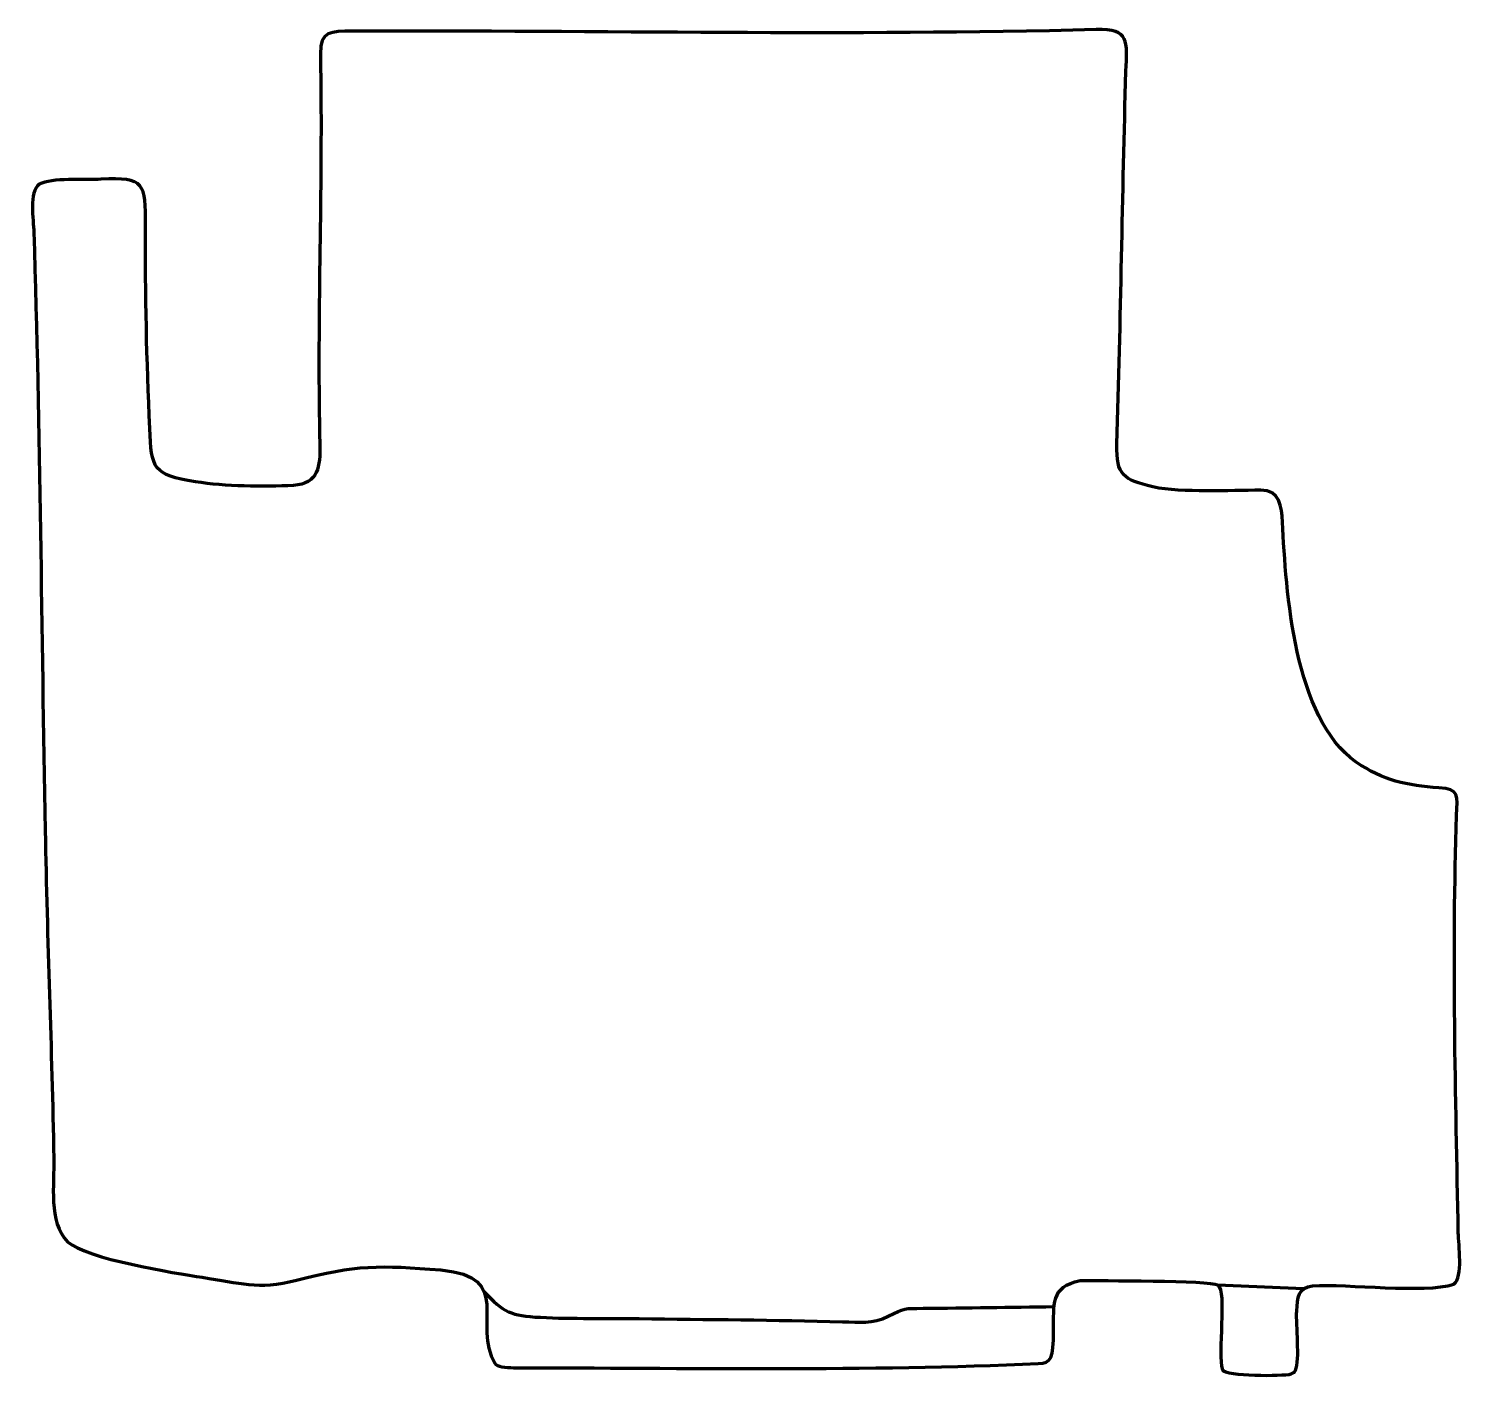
# Model space of a CAD drawing. Header units: millimetres. Extents: x -727 to -93, y 164 to 760.
import ezdxf

# ---------------------------------------------------------------- set-up
doc = ezdxf.new("R2010")
doc.units = ezdxf.units.MM
doc.header["$MEASUREMENT"] = 0
doc.layers.add('layer 2', color=7, linetype='Continuous')
doc.layers.add('layer 3', color=7, linetype='Continuous')

msp = doc.modelspace()

# ---------------------------------------------------------------- linework, layer by layer
at = {"layer": 'layer 2', "color": 140, "lineweight": 158}
msp.add_open_spline([(-201.6303, 204.2547), (-201.6303, 204.2547), (-163.5634, 202.5874), (-163.5634, 202.5874)], degree=3, dxfattribs=at)
msp.add_open_spline([(-525.9391, 201.392), (-517.3272, 191.9593), (-514.0177, 190.6371), (-500.9967, 189.91), (-500.9967, 189.91), (-486.8647, 189.1998), (-471.6127, 189.5624), (-457.2989, 189.35), (-457.2989, 189.35), (-427.4652, 188.9073), (-397.1748, 188.8225), (-367.4028, 187.9697), (-367.4028, 187.9697), (-359.6009, 187.7462), (-354.4167, 186.8515), (-347.2362, 190.4644), (-347.2362, 190.4644), (-339.965, 194.123), (-340.0644, 193.8327), (-331.8289, 193.9008), (-331.8289, 193.9008), (-312.54, 194.0604), (-293.2316, 194.3808), (-273.9418, 194.6386)], degree=3, knots=[0, 0, 0, 0, 0.14285714, 0.14285714, 0.14285714, 0.14285714, 0.28571429, 0.28571429, 0.28571429, 0.28571429, 0.42857143, 0.42857143, 0.42857143, 0.42857143, 0.57142857, 0.57142857, 0.57142857, 0.57142857, 0.71428571, 0.71428571, 0.71428571, 0.71428571, 1, 1, 1, 1], dxfattribs=at)
at = {"layer": 'layer 3', "color": 242, "lineweight": 158}
msp.add_open_spline([(-246.18, 575.8461), (-246.3813, 561.985), (-243.4331, 560.3254), (-230.2745, 556.9705), (-230.2745, 556.9705), (-216.6569, 554.3337), (-196.6524, 555.5041), (-182.5274, 555.5328), (-182.5274, 555.5328), (-174.2059, 555.5497), (-173.3773, 548.4416), (-172.9773, 541.4494), (-172.9773, 541.4494), (-171.3221, 510.476), (-167.9917, 454.8146), (-140.4257, 435.3625), (-140.4257, 435.3625), (-128.623, 427.3256), (-117.8066, 424.8569), (-103.7872, 423.9914), (-103.7872, 423.9914), (-94.6521, 423.4275), (-95.6575, 420.6215), (-95.9695, 411.7357), (-95.9695, 411.7357), (-98.0626, 352.119), (-96.4328, 287.025), (-95.2309, 227.3191), (-95.2309, 227.3191), (-95.1221, 221.9179), (-93.0285, 207.6401), (-97.2291, 204.5428), (-97.2291, 204.5428), (-110.3863, 200.3476), (-143.9696, 204.8806), (-159.7446, 203.8111), (-159.7446, 203.8111), (-165.9547, 203.39), (-166.3362, 198.4104), (-166.6495, 192.8106), (-166.6495, 192.8106), (-167.013, 186.3124), (-165.1712, 171.2273), (-167.1964, 166.4421), (-167.1964, 166.4421), (-167.7569, 165.4536), (-168.136, 165.3025), (-169.0861, 164.8927), (-169.0861, 164.8927), (-172.8967, 163.8511), (-198.0753, 163.8373), (-199.5064, 166.737), (-199.5064, 166.737), (-201.8943, 173.5523), (-197.3587, 201.4433), (-201.6303, 204.2547), (-201.6303, 204.2547), (-204.6921, 206.2698), (-254.4646, 206.1302), (-262.3722, 206.1636), (-262.3722, 206.1636), (-275.6645, 203.4517), (-274.009, 195.4714), (-274.1215, 184.0177), (-274.1215, 184.0177), (-274.243, 171.6585), (-275.162, 169.7597), (-280.8932, 169.5007), (-280.8932, 169.5007), (-355.7153, 166.1198), (-437.7213, 167.5523), (-512.9293, 167.6444), (-512.9293, 167.6444), (-516.5284, 167.6488), (-520.0704, 167.9139), (-521.1395, 169.6624), (-521.1395, 169.6624), (-531.6445, 186.8423), (-512.2046, 207.9198), (-544.9858, 210.8366), (-544.9858, 210.8366), (-571.7284, 212.9921), (-582.6075, 213.2623), (-608.8801, 206.272), (-608.8801, 206.272), (-626.0272, 201.9401), (-633.7021, 205.2075), (-650.4422, 207.5931), (-650.4422, 207.5931), (-662.9091, 209.4919), (-701.7282, 215.807), (-710.0511, 223.3168), (-710.0511, 223.3168), (-718.5774, 231.9925), (-715.8693, 248.8869), (-716.083, 260.2217), (-716.083, 260.2217), (-717.0225, 308.5293), (-718.9997, 356.8044), (-719.9228, 405.1125), (-719.9228, 405.1125), (-721.5804, 493.1062), (-722.1194, 581.6832), (-724.9304, 669.5934), (-724.9304, 669.5934), (-725.1079, 675.1437), (-727.1999, 687.3802), (-722.4968, 690.8267), (-722.4968, 690.8267), (-717.2522, 693.7388), (-702.2661, 692.6018), (-695.2743, 692.9747), (-695.2743, 692.9747), (-675.803, 694.013), (-675.5141, 691.2349), (-675.5993, 672.3688), (-675.5993, 672.3688), (-675.6902, 642.1736), (-675.0378, 613.0595), (-673.6918, 582.8996), (-673.6918, 582.8996), (-672.8955, 565.0588), (-672.3526, 562.2343), (-653.4701, 559.2678), (-653.4701, 559.2678), (-640.1688, 557.1781), (-623.6684, 556.9458), (-610.1389, 557.661), (-610.1389, 557.661), (-599.1122, 558.3422), (-598.2841, 566.2369), (-598.5097, 575.8129), (-598.5097, 575.8129), (-599.7119, 626.8345), (-597.6531, 677.9301), (-598.0285, 728.9819), (-598.0285, 728.9819), (-598.0792, 735.4941), (-598.1567, 742.0041), (-598.2586, 748.5157), (-598.2586, 748.5157), (-598.4198, 758.5517), (-593.6143, 758.4283), (-584.1973, 758.459), (-584.1973, 758.459), (-474.6157, 758.8166), (-364.9314, 756.2717), (-255.3622, 759.1643), (-255.3622, 759.1643), (-240.1465, 759.566), (-241.7591, 754.0658), (-242.1543, 740.8184), (-242.1543, 740.8184), (-243.7923, 685.9142), (-244.3872, 630.9494), (-246.18, 575.8461)], degree=3, knots=[0, 0, 0, 0, 0.025, 0.025, 0.025, 0.025, 0.05, 0.05, 0.05, 0.05, 0.075, 0.075, 0.075, 0.075, 0.1, 0.1, 0.1, 0.1, 0.125, 0.125, 0.125, 0.125, 0.15, 0.15, 0.15, 0.15, 0.175, 0.175, 0.175, 0.175, 0.2, 0.2, 0.2, 0.2, 0.225, 0.225, 0.225, 0.225, 0.25, 0.25, 0.25, 0.25, 0.275, 0.275, 0.275, 0.275, 0.3, 0.3, 0.3, 0.3, 0.325, 0.325, 0.325, 0.325, 0.35, 0.35, 0.35, 0.35, 0.375, 0.375, 0.375, 0.375, 0.4, 0.4, 0.4, 0.4, 0.425, 0.425, 0.425, 0.425, 0.45, 0.45, 0.45, 0.45, 0.475, 0.475, 0.475, 0.475, 0.5, 0.5, 0.5, 0.5, 0.525, 0.525, 0.525, 0.525, 0.55, 0.55, 0.55, 0.55, 0.575, 0.575, 0.575, 0.575, 0.6, 0.6, 0.6, 0.6, 0.625, 0.625, 0.625, 0.625, 0.65, 0.65, 0.65, 0.65, 0.675, 0.675, 0.675, 0.675, 0.7, 0.7, 0.7, 0.7, 0.725, 0.725, 0.725, 0.725, 0.75, 0.75, 0.75, 0.75, 0.775, 0.775, 0.775, 0.775, 0.8, 0.8, 0.8, 0.8, 0.825, 0.825, 0.825, 0.825, 0.85, 0.85, 0.85, 0.85, 0.875, 0.875, 0.875, 0.875, 0.9, 0.9, 0.9, 0.9, 0.925, 0.925, 0.925, 0.925, 0.95, 0.95, 0.95, 0.95, 1, 1, 1, 1], dxfattribs=at)

doc.saveas('drawing.dxf')
